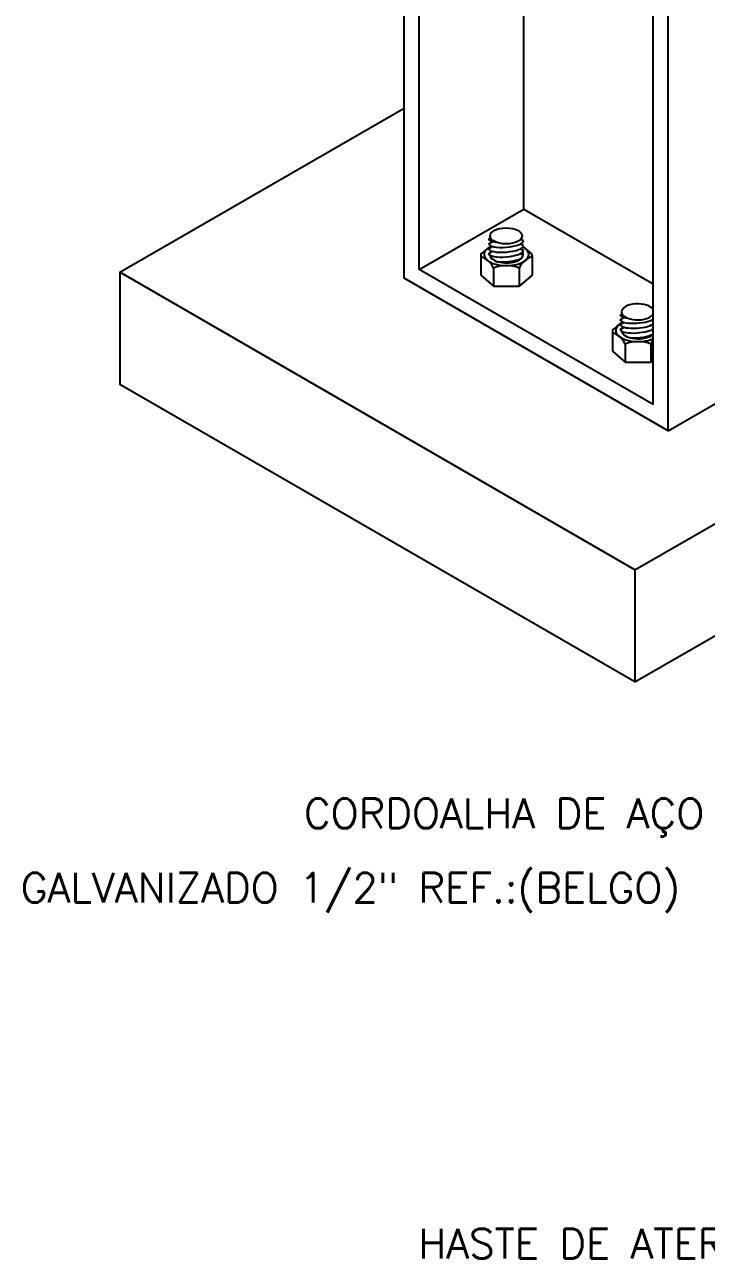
# Model space of a CAD drawing. Header units: millimetres. Extents: x -5323.4 to -5306, y -4751 to -4732.
# Drawn here: x -5323.38 to -5318.78, y -4746.66 to -4738.34 of the extents above; entities that cross this region are included whole.
import ezdxf
from ezdxf.enums import TextEntityAlignment as Align

# ---------------------------------------------------------------- set-up
doc = ezdxf.new("R2010")
doc.units = ezdxf.units.MM
doc.header["$LTSCALE"] = 10
doc.layers.add('Termotécnica', color=7, linetype='Continuous')
doc.styles.add('r80', font='romans.shx')

msp = doc.modelspace()

# ---------------------------------------------------------------- linework, layer by layer
at = {"layer": 'Termotécnica', "color": 2}
for p, q in [((-5320.0149, -4739.5811), (-5320.0149, -4736.5352)), ((-5320.8218, -4740.047), (-5320.8218, -4736.8835)), ((-5320.72, -4739.9882), (-5320.72, -4736.9423)), ((-5319.1407, -4740.9), (-5319.1407, -4737.8541)), ((-5319.0389, -4741.0764), (-5319.0389, -4737.9128)), ((-5322.7388, -4740.0081), (-5320.8218, -4738.9013)), ((-5320.72, -4739.9882), (-5320.0149, -4739.5811)), ((-5320.0149, -4739.5811), (-5319.1407, -4740.0858)), ((-5320.2372, -4739.8289), (-5320.2985, -4739.882)), ((-5320.2511, -4739.7822), (-5320.2388, -4739.7749)), ((-5320.2511, -4739.8151), (-5320.2258, -4739.8002)), ((-5320.2511, -4739.848), (-5320.2258, -4739.8331)), ((-5320.017, -4739.8279), (-5320.0408, -4739.818)), ((-5320.017, -4739.7951), (-5320.0362, -4739.7871)), ((-5320.3045, -4739.8951), (-5320.3045, -4740.0266)), ((-5320.2511, -4739.8809), (-5320.2258, -4739.866)), ((-5320.238, -4739.9061), (-5320.2258, -4739.8989)), ((-5320.017, -4739.8608), (-5320.0408, -4739.8509)), ((-5320.0191, -4739.8929), (-5320.0408, -4739.8838)), ((-5320.0178, -4739.8356), (-5319.9642, -4739.882)), ((-5319.9582, -4739.8951), (-5319.9582, -4740.0266)), ((-5319.1407, -4740.9), (-5320.72, -4739.9882)), ((-5320.2179, -4739.9793), (-5320.2179, -4740.1015)), ((-5320.0448, -4739.9793), (-5320.0448, -4740.1015)), ((-5319.264, -4742.0143), (-5322.7388, -4740.0081)), ((-5322.7388, -4740.0081), (-5322.7388, -4740.7643)), ((-5319.0389, -4741.0764), (-5320.8218, -4740.047)), ((-5320.3045, -4740.0266), (-5320.2179, -4740.1015)), ((-5319.9582, -4740.0266), (-5320.0448, -4740.1015)), ((-5320.2179, -4740.1015), (-5320.0448, -4740.1015)), ((-5319.3631, -4740.2945), (-5319.3507, -4740.2872)), ((-5319.3631, -4740.3273), (-5319.3377, -4740.3124)), ((-5319.1407, -4740.3353), (-5319.1528, -4740.3303)), ((-5319.1407, -4740.3024), (-5319.1481, -4740.2993)), ((-5319.4164, -4740.4073), (-5319.4164, -4740.5388)), ((-5319.3492, -4740.3411), (-5319.4105, -4740.3942)), ((-5319.3631, -4740.3602), (-5319.3377, -4740.3453)), ((-5319.3631, -4740.3931), (-5319.3377, -4740.3782)), ((-5319.3499, -4740.4183), (-5319.3377, -4740.4111)), ((-5319.1407, -4740.3682), (-5319.1528, -4740.3631)), ((-5319.1407, -4740.4011), (-5319.1528, -4740.396)), ((-5319.3299, -4740.4915), (-5319.3299, -4740.6138)), ((-5319.1568, -4740.4915), (-5319.1568, -4740.6138)), ((-5319.4164, -4740.5388), (-5319.3299, -4740.6138)), ((-5319.0389, -4741.0764), (-5318.0635, -4740.5133)), ((-5319.3299, -4740.6138), (-5319.1568, -4740.6138)), ((-5319.1407, -4740.5998), (-5319.1568, -4740.6138)), ((-5319.264, -4742.7704), (-5322.7388, -4740.7643)), ((-5319.264, -4742.0143), (-5317.4569, -4740.9709)), ((-5319.264, -4742.7704), (-5317.2976, -4741.6351)), ((-5319.264, -4742.0143), (-5319.264, -4742.7704))]:
    msp.add_line(p, q, dxfattribs=at)
at = {"layer": 'Termotécnica', "color": 3}
for p, q in [((-5320.0386, -4739.8176), (-5320.0355, -4739.8202)), ((-5319.1506, -4740.3298), (-5319.1475, -4740.3324))]:
    msp.add_line(p, q, dxfattribs=at)
at = {"layer": 'Termotécnica', "color": 2}
for centre, radius, start, end in [((-5320.2872, -4739.8951), 0.0173, 130.88353, 180), ((-5320.3405, -4740.0336), 0.1341, 23.89352, 74.41822), ((-5319.9225, -4740.0333), 0.1337, 105.49902, 156.18925), ((-5319.9755, -4739.8951), 0.0173, 0, 49.11543), ((-5320.1314, -4740.1934), 0.2309, 67.9752, 112.00307), ((-5319.3991, -4740.4073), 0.0173, 130.88353, 180), ((-5319.4525, -4740.5458), 0.1341, 23.89352, 74.41822), ((-5319.2433, -4740.7057), 0.2309, 67.9752, 112.00307), ((-5319.0345, -4740.5455), 0.1337, 142.59603, 156.18925)]:
    msp.add_arc(centre, radius, start, end, dxfattribs=at)
msp.add_ellipse((-5320.1333, -4739.7625), major_axis=(-0.1086, 0), ratio=0.500279, dxfattribs=at)
for centre, major_axis, start_param, end_param in [((-5320.1313, -4739.8879), (-0.1503, 0), 5.434968, 10.155107), ((-5320.1313, -4739.8879), (-0.1129, 0), 0.054577, 3.421654), ((-5320.1313, -4739.8879), (-0.1129, 0), 5.834135, 6.051587), ((-5319.2453, -4740.2748), (-0.1086, 0), 3.418722, 9.155539), ((-5319.2433, -4740.4001), (-0.1503, 0), 5.434968, 8.596674), ((-5319.2433, -4740.4001), (-0.1129, 0), 0.054577, 2.686209), ((-5319.2433, -4740.4001), (-0.1129, 0), 5.834135, 6.051587)]:
    msp.add_ellipse(centre, major_axis=major_axis, ratio=0.500279, start_param=start_param, end_param=end_param, dxfattribs=at)
at = {"layer": 'Termotécnica', "color": 1}
for centre, major_axis, ratio, start_param, end_param in [((-5320.1341, -4739.7722), (0.1179, 0.0096), 0.279135, 3.141593, 4.075976), ((-5320.1333, -4739.8052), (-0.1179, -0.0099), 0.281547, 0, 3.124318), ((-5320.1333, -4739.8381), (-0.1179, -0.0099), 0.281547, 0, 3.124318), ((-5320.1341, -4739.8706), (-0.1179, -0.0099), 0.281547, 0, 3.124318), ((-5320.1333, -4739.9042), (-0.1179, -0.0096), 0.279135, 1.113206, 2.629751), ((-5319.2461, -4740.2844), (0.1179, 0.0096), 0.279135, 3.141593, 4.075976), ((-5319.2453, -4740.3174), (-0.1179, -0.0099), 0.281547, 0, 2.638195), ((-5319.2461, -4740.3828), (-0.1179, -0.0099), 0.281547, 0, 2.650594), ((-5319.2453, -4740.3503), (-0.1179, -0.0099), 0.281547, 0, 2.636517), ((-5319.2452, -4740.4164), (-0.1179, -0.0096), 0.279135, 1.113206, 2.629751)]:
    msp.add_ellipse(centre, major_axis=major_axis, ratio=ratio, start_param=start_param, end_param=end_param, dxfattribs=at)

# ---------------------------------------------------------------- texts
at = {"layer": 'Termotécnica', "color": 2, "style": 'r80'}
for s, p in [('CORDOALHA DE AÇO ', (-5321.4968, -4743.6571)), ('GALVANIZADO 1/2" REF.:(BELGO)', (-5323.4076, -4744.1588)), ('HASTE DE ATERRAMENTO TIPO ', (-5320.7258, -4746.5574))]:
    msp.add_text(s, height=0.2, dxfattribs=at).set_placement(p, align=Align.MIDDLE_LEFT)

doc.saveas('drawing.dxf')
